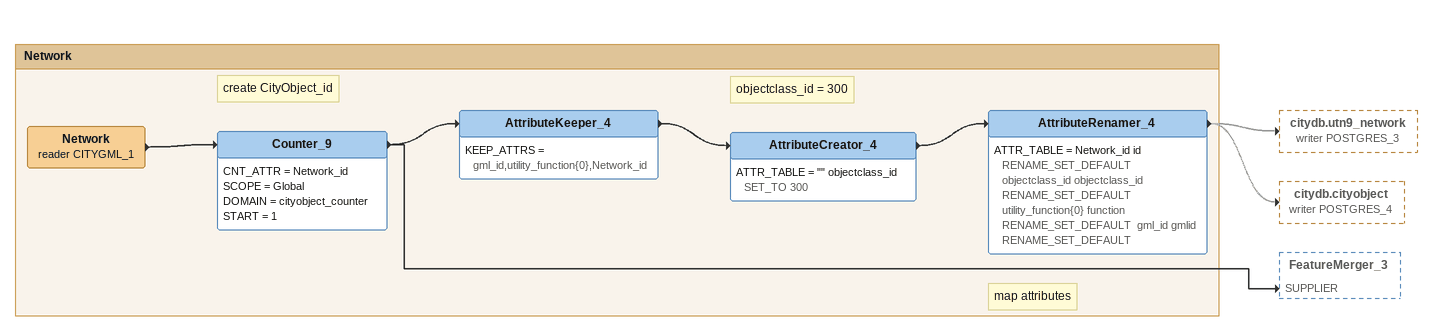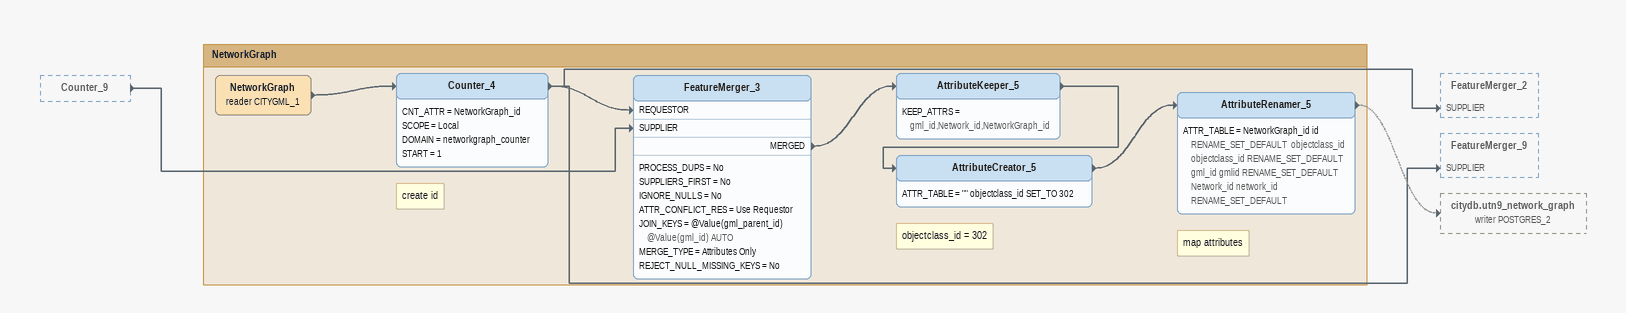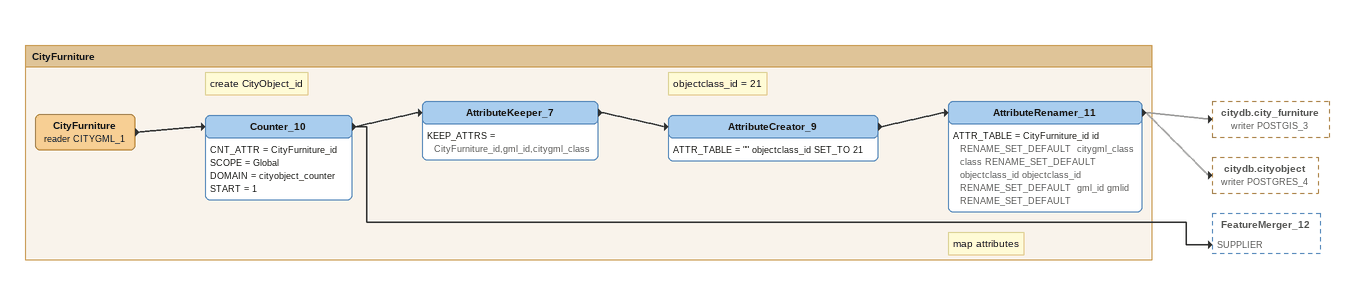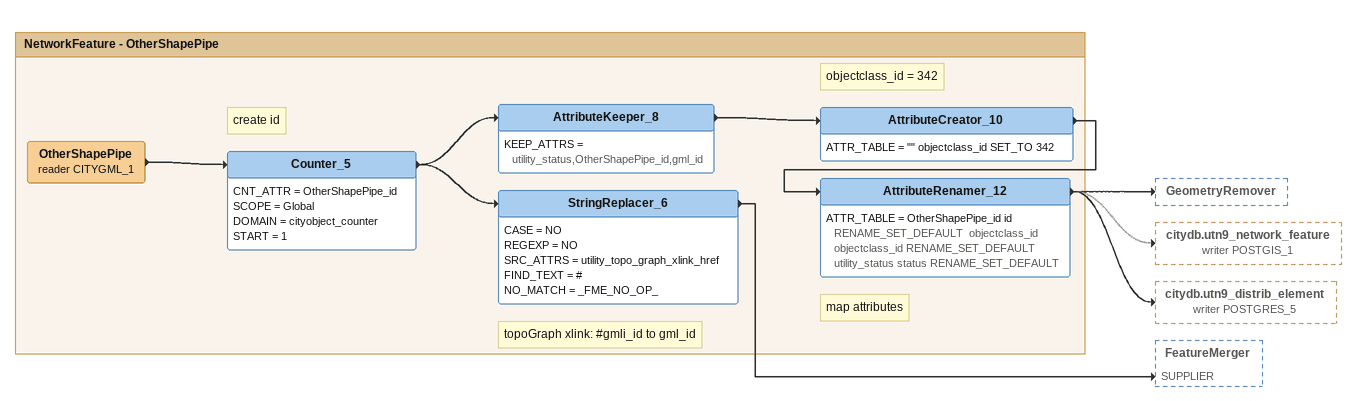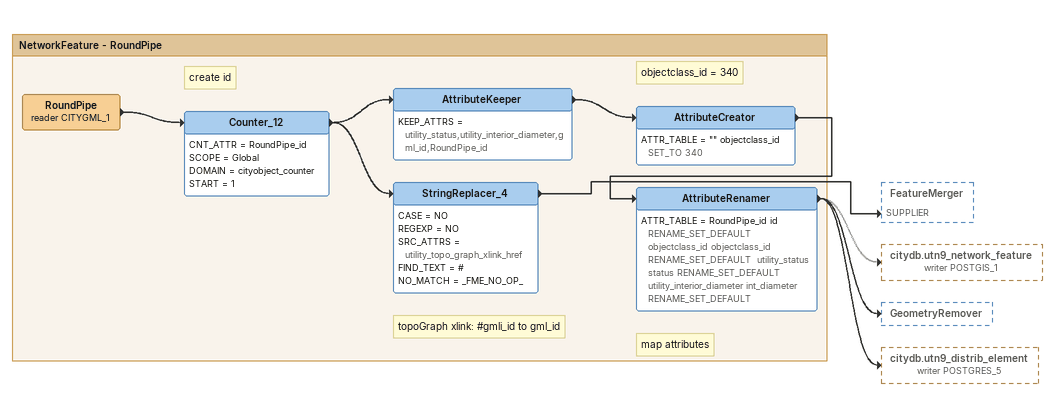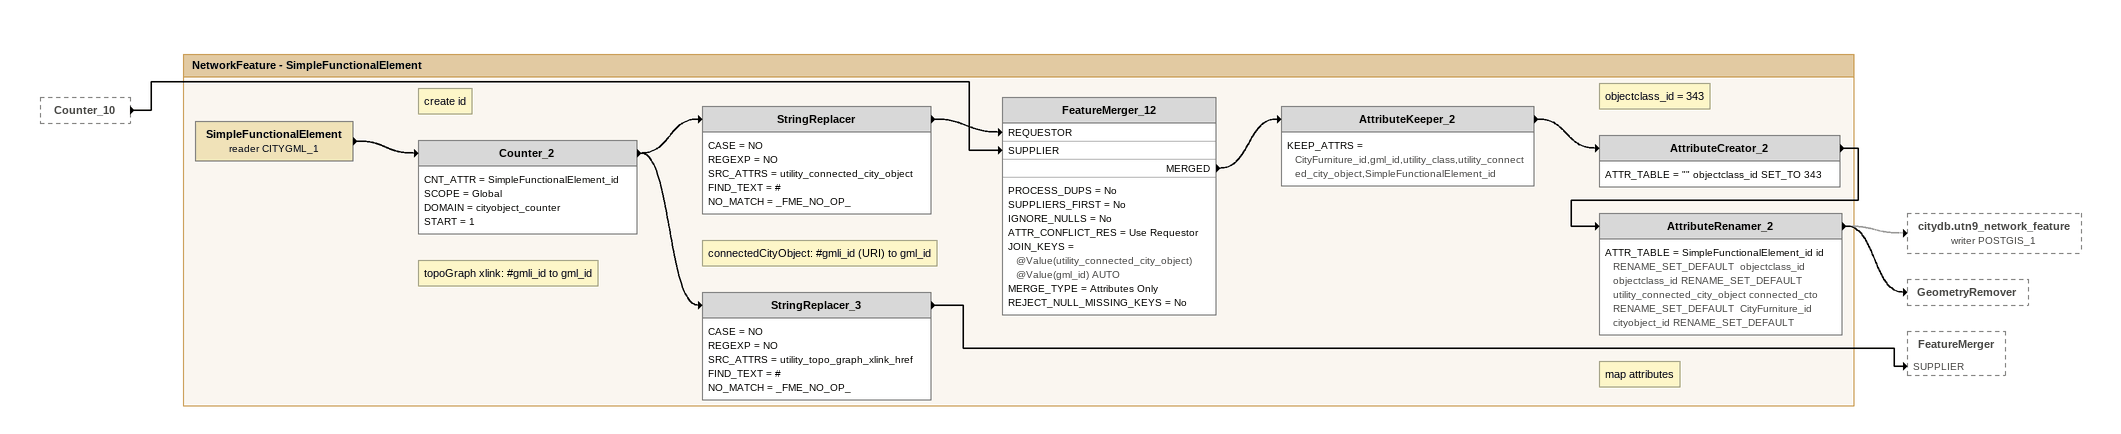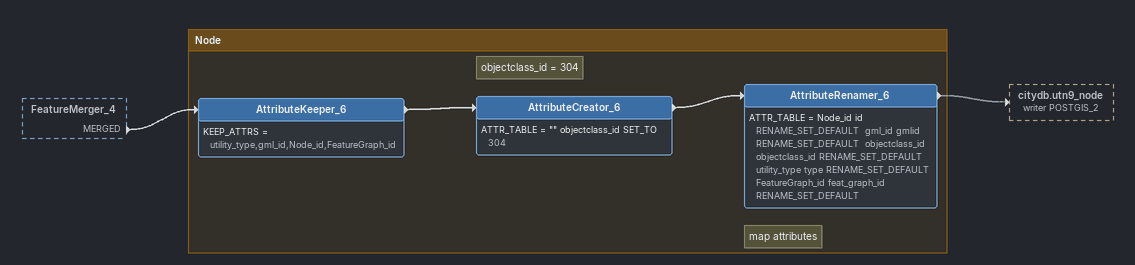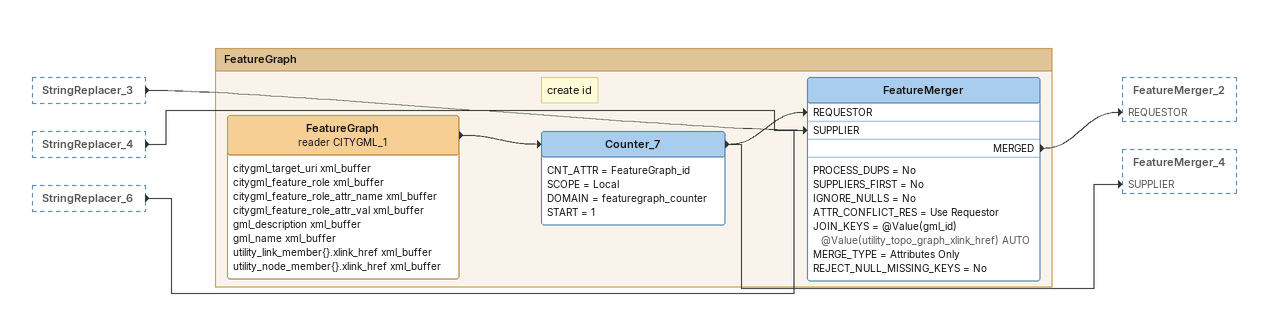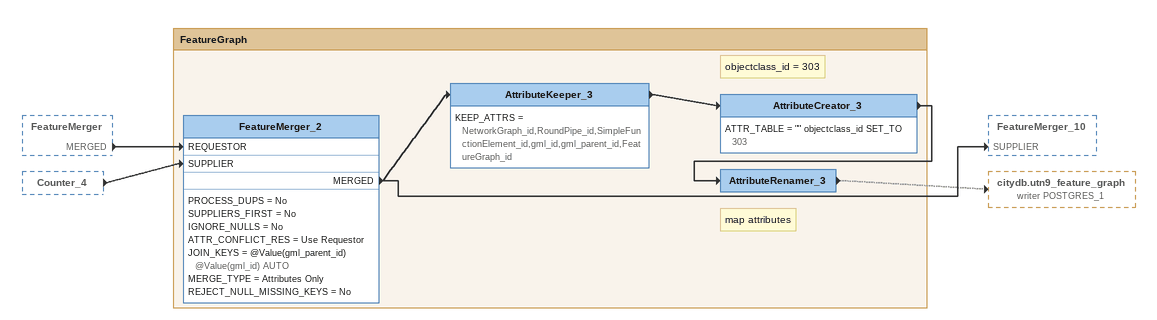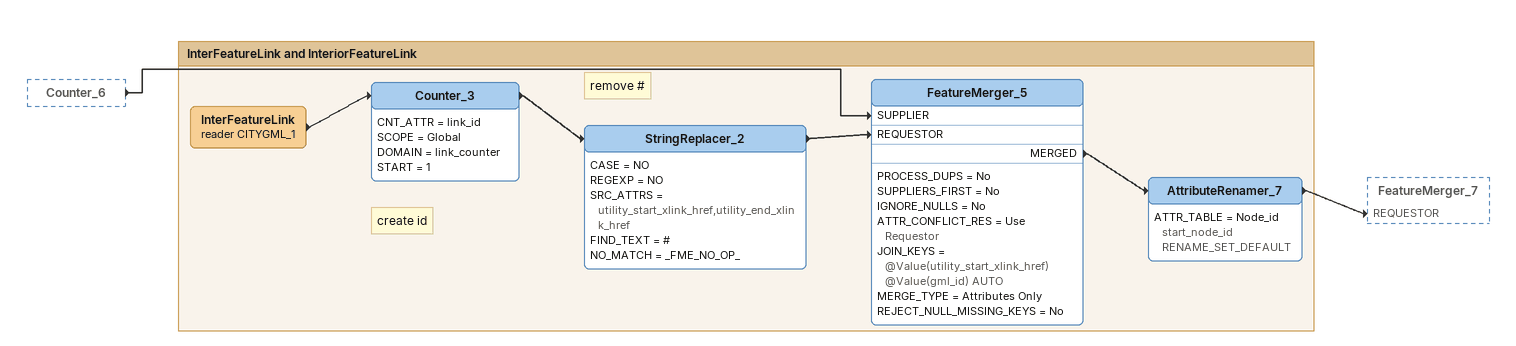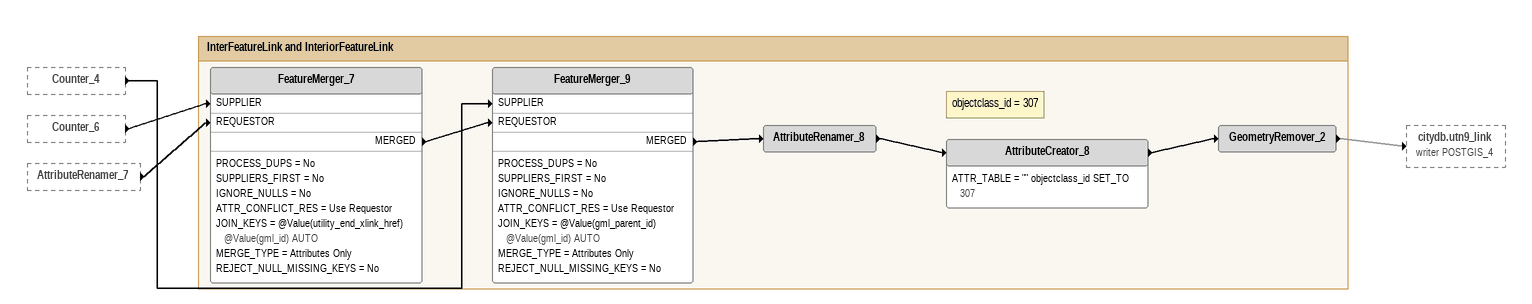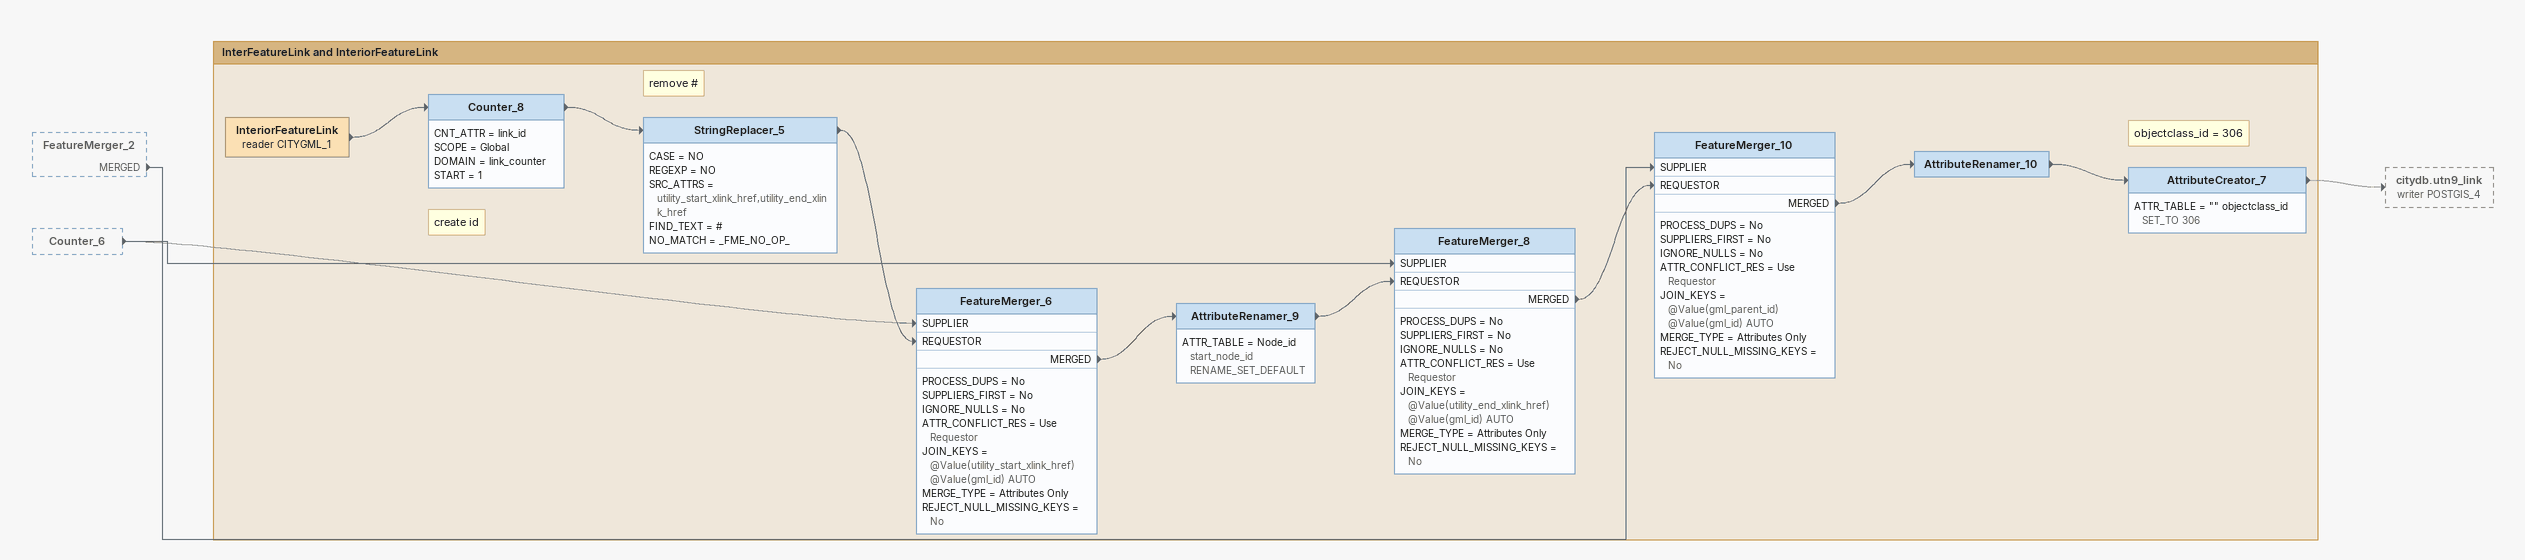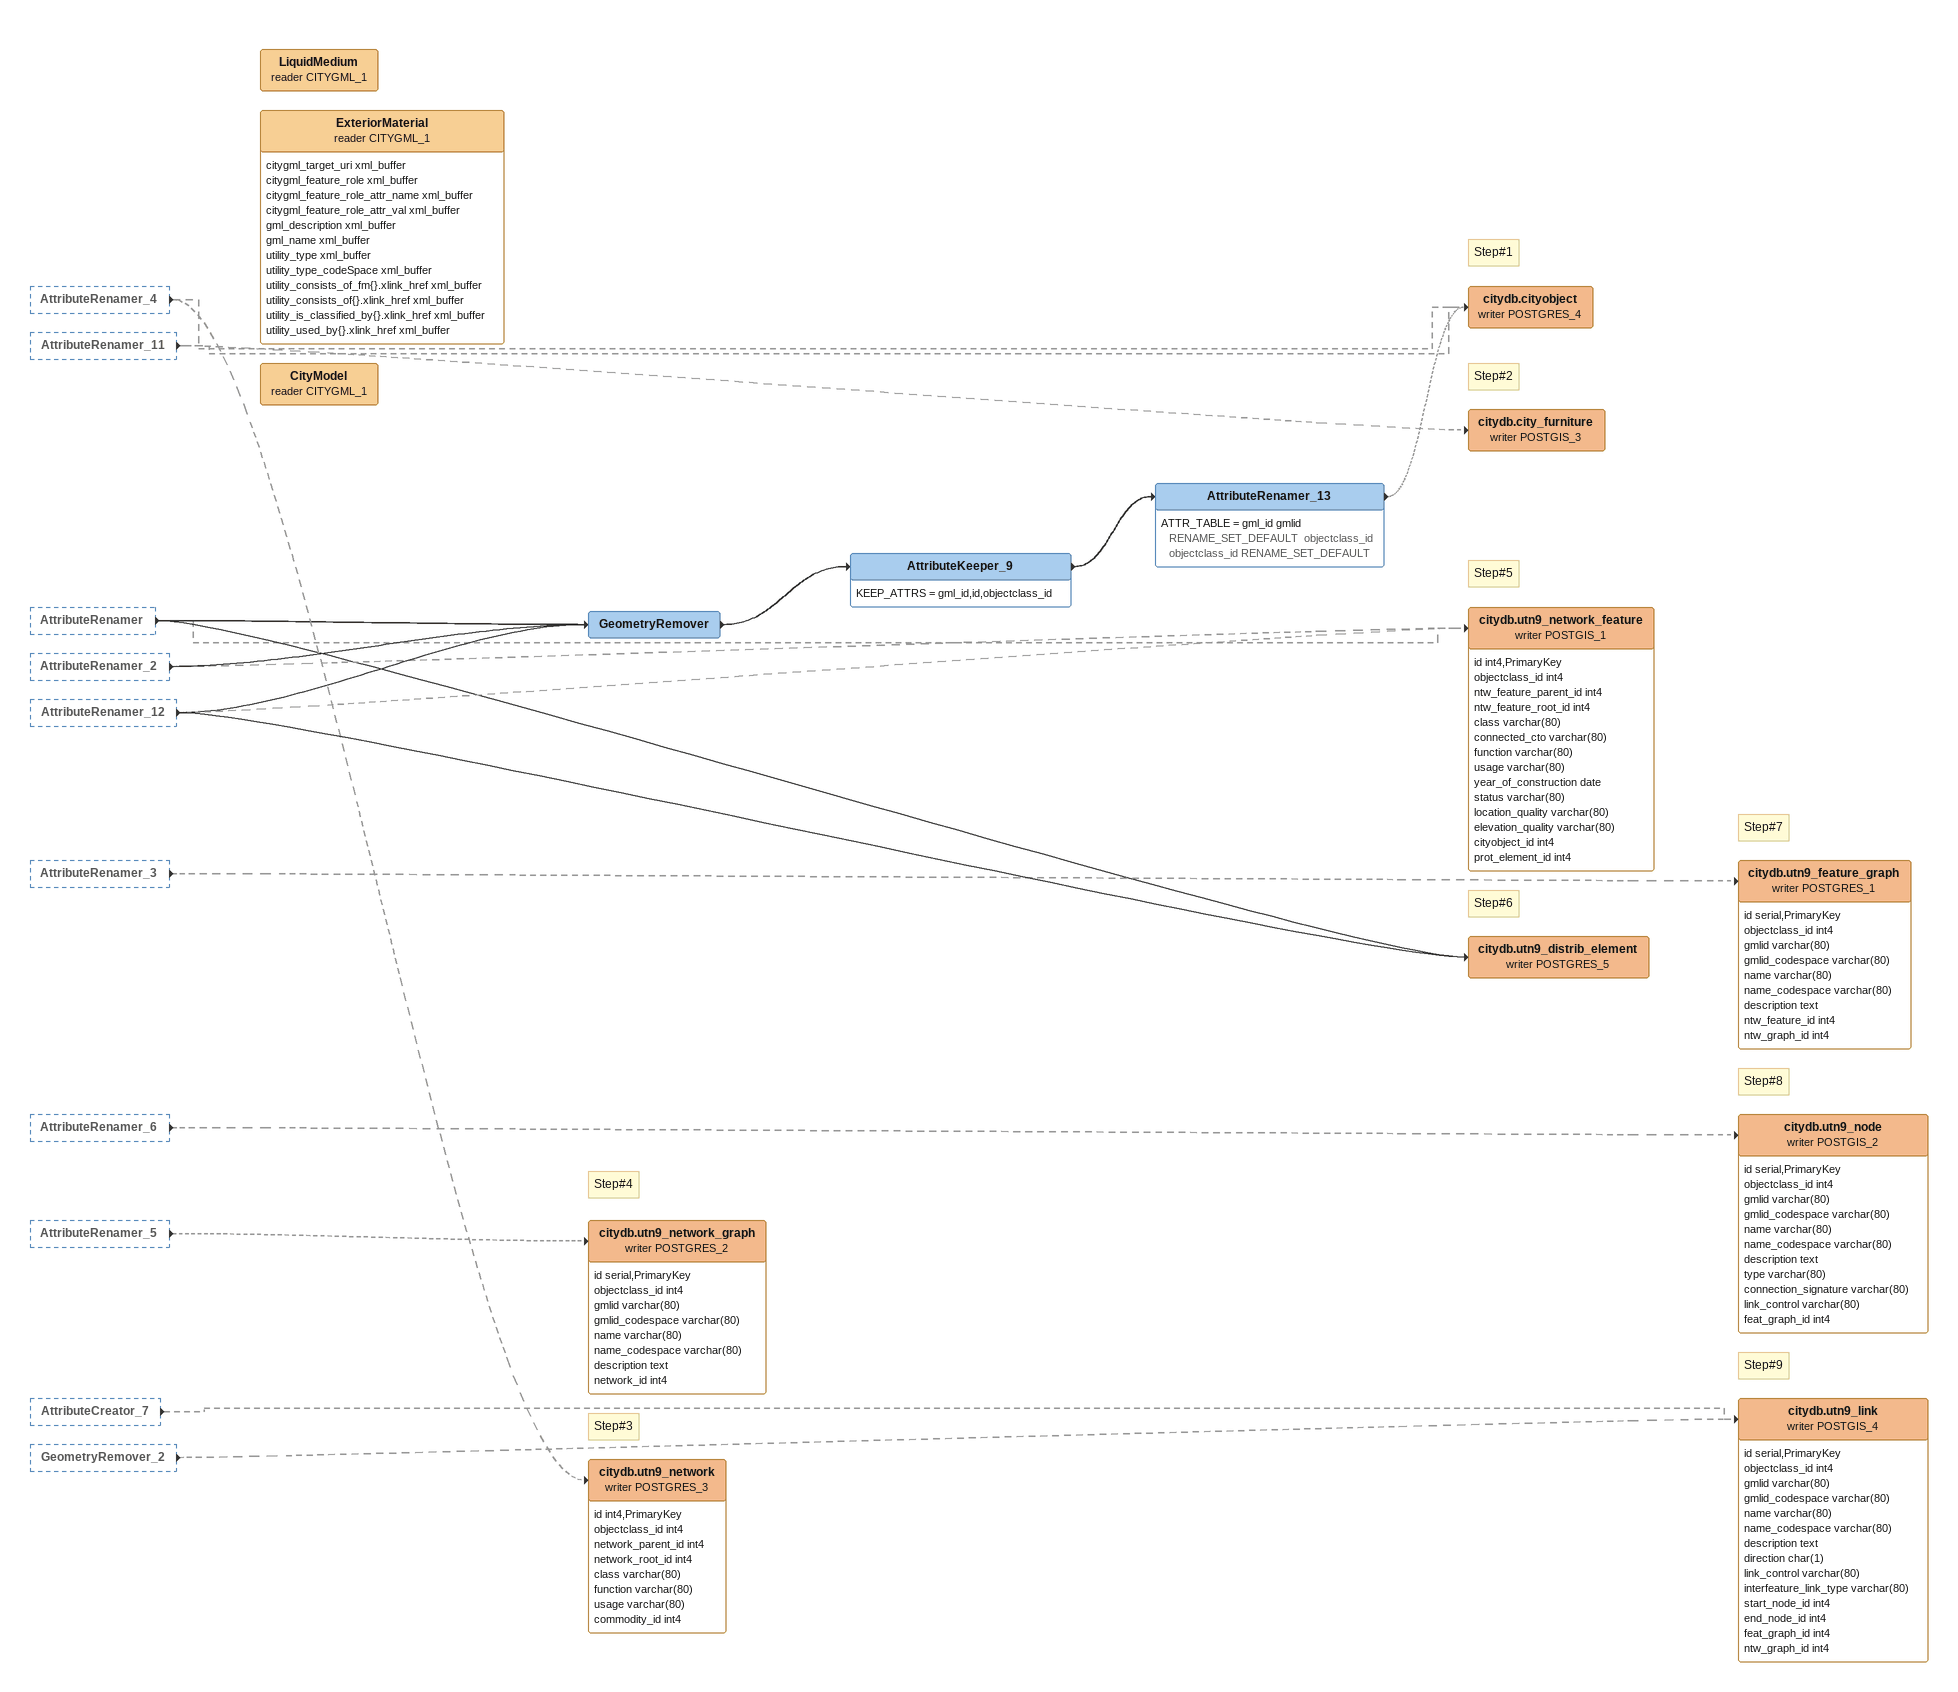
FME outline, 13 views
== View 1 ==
Bookmark: Network
Network (reader CITYGML_1)
    -> Counter_9
Note: create CityObject_id
Counter_9
    CNT_ATTR = Network_id
    SCOPE = Global
    DOMAIN = cityobject_counter
    START = 1
    -> FeatureMerger_3 [SUPPLIER]
    -> AttributeKeeper_4
AttributeKeeper_4
    KEEP_ATTRS = gml_id,utility_function{0},Network_id
    -> AttributeCreator_4
Note: objectclass_id = 300
AttributeCreator_4
    ATTR_TABLE = "" objectclass_id SET_TO 300
    -> AttributeRenamer_4
Note: map attributes
AttributeRenamer_4
    ATTR_TABLE = Network_id id RENAME_SET_DEFAULT  objectclass_id objectclass_id RENAME_SET_DEFAULT  utility_function{0} function RENAME_SET_DEFAULT  gml_id gmlid RENAME_SET_DEFAULT
    -> citydb.utn9_network (writer POSTGRES_3) [off]
    -> citydb.cityobject (writer POSTGRES_4) [off]

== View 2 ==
Counter_9 [outside]
    -> FeatureMerger_3 [SUPPLIER]

Bookmark: NetworkGraph
NetworkGraph (reader CITYGML_1)
    -> Counter_4
Note: create id
Counter_4
    CNT_ATTR = NetworkGraph_id
    SCOPE = Local
    DOMAIN = networkgraph_counter
    START = 1
    -> FeatureMerger_2 [SUPPLIER]
    -> FeatureMerger_3 [REQUESTOR]
    -> FeatureMerger_9 [SUPPLIER]
FeatureMerger_3
    PROCESS_DUPS = No
    SUPPLIERS_FIRST = No
    IGNORE_NULLS = No
    ATTR_CONFLICT_RES = Use Requestor
    JOIN_KEYS = @Value(gml_parent_id) @Value(gml_id) AUTO
    MERGE_TYPE = Attributes Only
    REJECT_NULL_MISSING_KEYS = No
    MERGED -> AttributeKeeper_5
AttributeKeeper_5
    KEEP_ATTRS = gml_id,Network_id,NetworkGraph_id
    -> AttributeCreator_5
Note: objectclass_id = 302
AttributeCreator_5
    ATTR_TABLE = "" objectclass_id SET_TO 302
    -> AttributeRenamer_5
Note: map attributes
AttributeRenamer_5
    ATTR_TABLE = NetworkGraph_id id RENAME_SET_DEFAULT  objectclass_id objectclass_id RENAME_SET_DEFAULT  gml_id gmlid RENAME_SET_DEFAULT  Network_id network_id RENAME_SET_DEFAULT
    -> citydb.utn9_network_graph (writer POSTGRES_2) [off]

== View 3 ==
Bookmark: CityFurniture
CityFurniture (reader CITYGML_1)
    -> Counter_10
Note: create CityObject_id
Counter_10
    CNT_ATTR = CityFurniture_id
    SCOPE = Global
    DOMAIN = cityobject_counter
    START = 1
    -> FeatureMerger_12 [SUPPLIER]
    -> AttributeKeeper_7
AttributeKeeper_7
    KEEP_ATTRS = CityFurniture_id,gml_id,citygml_class
    -> AttributeCreator_9
Note: objectclass_id = 21
AttributeCreator_9
    ATTR_TABLE = "" objectclass_id SET_TO 21
    -> AttributeRenamer_11
Note: map attributes
AttributeRenamer_11
    ATTR_TABLE = CityFurniture_id id RENAME_SET_DEFAULT  citygml_class class RENAME_SET_DEFAULT  objectclass_id objectclass_id RENAME_SET_DEFAULT  gml_id gmlid RENAME_SET_DEFAULT
    -> citydb.city_furniture (writer POSTGIS_3) [off]
    -> citydb.cityobject (writer POSTGRES_4) [off]

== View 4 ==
Bookmark: NetworkFeature - OtherShapePipe
OtherShapePipe (reader CITYGML_1)
    -> Counter_5
Note: create id
Counter_5
    CNT_ATTR = OtherShapePipe_id
    SCOPE = Global
    DOMAIN = cityobject_counter
    START = 1
    -> StringReplacer_6
    -> AttributeKeeper_8
AttributeKeeper_8
    KEEP_ATTRS = utility_status,OtherShapePipe_id,gml_id
    -> AttributeCreator_10
Note: objectclass_id = 342
AttributeCreator_10
    ATTR_TABLE = "" objectclass_id SET_TO 342
    -> AttributeRenamer_12
Note: map attributes
AttributeRenamer_12
    ATTR_TABLE = OtherShapePipe_id id RENAME_SET_DEFAULT  objectclass_id objectclass_id RENAME_SET_DEFAULT  utility_status status RENAME_SET_DEFAULT
    -> GeometryRemover
    -> citydb.utn9_network_feature (writer POSTGIS_1) [off]
    -> citydb.utn9_distrib_element (writer POSTGRES_5)
Note: topoGraph xlink: #gmli_id to gml_id
StringReplacer_6
    CASE = NO
    REGEXP = NO
    SRC_ATTRS = utility_topo_graph_xlink_href
    FIND_TEXT = #
    NO_MATCH = _FME_NO_OP_
    -> FeatureMerger [SUPPLIER]

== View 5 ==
Bookmark: NetworkFeature - RoundPipe
RoundPipe (reader CITYGML_1)
    -> Counter_12
Note: create id
Counter_12
    CNT_ATTR = RoundPipe_id
    SCOPE = Global
    DOMAIN = cityobject_counter
    START = 1
    -> AttributeKeeper
    -> StringReplacer_4
AttributeKeeper
    KEEP_ATTRS = utility_status,utility_interior_diameter,gml_id,RoundPipe_id
    -> AttributeCreator
Note: objectclass_id = 340
AttributeCreator
    ATTR_TABLE = "" objectclass_id SET_TO 340
    -> AttributeRenamer
Note: map attributes
AttributeRenamer
    ATTR_TABLE = RoundPipe_id id RENAME_SET_DEFAULT  objectclass_id objectclass_id RENAME_SET_DEFAULT  utility_status status RENAME_SET_DEFAULT  utility_interior_diameter int_diameter RENAME_SET_DEFAULT
    -> citydb.utn9_network_feature (writer POSTGIS_1) [off]
    -> GeometryRemover
    -> citydb.utn9_distrib_element (writer POSTGRES_5)
Note: topoGraph xlink: #gmli_id to gml_id
StringReplacer_4
    CASE = NO
    REGEXP = NO
    SRC_ATTRS = utility_topo_graph_xlink_href
    FIND_TEXT = #
    NO_MATCH = _FME_NO_OP_
    -> FeatureMerger [SUPPLIER]

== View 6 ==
Counter_10 [outside]
    -> FeatureMerger_12 [SUPPLIER]

Bookmark: NetworkFeature - SimpleFunctionalElement
SimpleFunctionalElement (reader CITYGML_1)
    -> Counter_2
Note: create id
Counter_2
    CNT_ATTR = SimpleFunctionalElement_id
    SCOPE = Global
    DOMAIN = cityobject_counter
    START = 1
    -> StringReplacer_3
    -> StringReplacer
Note: connectedCityObject: #gmli_id (URI) to gml_id
StringReplacer
    CASE = NO
    REGEXP = NO
    SRC_ATTRS = utility_connected_city_object
    FIND_TEXT = #
    NO_MATCH = _FME_NO_OP_
    -> FeatureMerger_12 [REQUESTOR]
Note: topoGraph xlink: #gmli_id to gml_id
StringReplacer_3
    CASE = NO
    REGEXP = NO
    SRC_ATTRS = utility_topo_graph_xlink_href
    FIND_TEXT = #
    NO_MATCH = _FME_NO_OP_
    -> FeatureMerger [SUPPLIER]
FeatureMerger_12
    PROCESS_DUPS = No
    SUPPLIERS_FIRST = No
    IGNORE_NULLS = No
    ATTR_CONFLICT_RES = Use Requestor
    JOIN_KEYS = @Value(utility_connected_city_object) @Value(gml_id) AUTO
    MERGE_TYPE = Attributes Only
    REJECT_NULL_MISSING_KEYS = No
    MERGED -> AttributeKeeper_2
AttributeKeeper_2
    KEEP_ATTRS = CityFurniture_id,gml_id,utility_class,utility_connected_city_object,SimpleFunctionalElement_id
    -> AttributeCreator_2
Note: objectclass_id = 343
AttributeCreator_2
    ATTR_TABLE = "" objectclass_id SET_TO 343
    -> AttributeRenamer_2
Note: map attributes
AttributeRenamer_2
    ATTR_TABLE = SimpleFunctionalElement_id id RENAME_SET_DEFAULT  objectclass_id objectclass_id RENAME_SET_DEFAULT  utility_connected_city_object connected_cto RENAME_SET_DEFAULT  CityFurniture_id cityobject_id RENAME_SET_DEFAULT
    -> citydb.utn9_network_feature (writer POSTGIS_1) [off]
    -> GeometryRemover

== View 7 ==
FeatureMerger_4 [outside]
    MERGED -> AttributeKeeper_6

Bookmark: Node
AttributeKeeper_6
    KEEP_ATTRS = utility_type,gml_id,Node_id,FeatureGraph_id
    -> AttributeCreator_6
Note: objectclass_id = 304
AttributeCreator_6
    ATTR_TABLE = "" objectclass_id SET_TO 304
    -> AttributeRenamer_6
Note: map attributes
AttributeRenamer_6
    ATTR_TABLE = Node_id id RENAME_SET_DEFAULT  gml_id gmlid RENAME_SET_DEFAULT  objectclass_id objectclass_id RENAME_SET_DEFAULT  utility_type type RENAME_SET_DEFAULT  FeatureGraph_id feat_graph_id RENAME_SET_DEFAULT
    -> citydb.utn9_node (writer POSTGIS_2) [off]

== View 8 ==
StringReplacer_3 [outside]
    -> FeatureMerger [SUPPLIER]
StringReplacer_4 [outside]
    -> FeatureMerger [SUPPLIER]
StringReplacer_6 [outside]
    -> FeatureMerger [SUPPLIER]

Bookmark: FeatureGraph
FeatureGraph (reader CITYGML_1)
    attributes: citygml_target_uri xml_buffer, citygml_feature_role xml_buffer, citygml_feature_role_attr_name xml_buffer, citygml_feature_role_attr_val xml_buffer, gml_description xml_buffer, gml_name xml_buffer, utility_link_member{}.xlink_href xml_buffer, utility_node_member{}.xlink_href xml_buffer
    -> Counter_7
Note: create id
Counter_7
    CNT_ATTR = FeatureGraph_id
    SCOPE = Local
    DOMAIN = featuregraph_counter
    START = 1
    -> FeatureMerger [REQUESTOR]
    -> FeatureMerger_4 [SUPPLIER]
FeatureMerger
    PROCESS_DUPS = No
    SUPPLIERS_FIRST = No
    IGNORE_NULLS = No
    ATTR_CONFLICT_RES = Use Requestor
    JOIN_KEYS = @Value(gml_id) @Value(utility_topo_graph_xlink_href) AUTO
    MERGE_TYPE = Attributes Only
    REJECT_NULL_MISSING_KEYS = No
    MERGED -> FeatureMerger_2 [REQUESTOR]

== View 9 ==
FeatureMerger [outside]
    MERGED -> FeatureMerger_2 [REQUESTOR]
Counter_4 [outside]
    -> FeatureMerger_2 [SUPPLIER]

Bookmark: FeatureGraph
FeatureMerger_2
    PROCESS_DUPS = No
    SUPPLIERS_FIRST = No
    IGNORE_NULLS = No
    ATTR_CONFLICT_RES = Use Requestor
    JOIN_KEYS = @Value(gml_parent_id) @Value(gml_id) AUTO
    MERGE_TYPE = Attributes Only
    REJECT_NULL_MISSING_KEYS = No
    MERGED -> AttributeKeeper_3
    MERGED -> FeatureMerger_10 [SUPPLIER]
AttributeKeeper_3
    KEEP_ATTRS = NetworkGraph_id,RoundPipe_id,SimpleFunctionElement_id,gml_id,gml_parent_id,FeatureGraph_id
    -> AttributeCreator_3
Note: objectclass_id = 303
AttributeCreator_3
    ATTR_TABLE = "" objectclass_id SET_TO 303
    -> AttributeRenamer_3
Note: map attributes
AttributeRenamer_3
    -> citydb.utn9_feature_graph (writer POSTGRES_1) [off]

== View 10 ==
Counter_6 [outside]
    -> FeatureMerger_5 [SUPPLIER]

Bookmark: InterFeatureLink and InteriorFeatureLink
InterFeatureLink (reader CITYGML_1)
    -> Counter_3
Note: create id
Counter_3
    CNT_ATTR = link_id
    SCOPE = Global
    DOMAIN = link_counter
    START = 1
    -> StringReplacer_2
Note: remove #
StringReplacer_2
    CASE = NO
    REGEXP = NO
    SRC_ATTRS = utility_start_xlink_href,utility_end_xlink_href
    FIND_TEXT = #
    NO_MATCH = _FME_NO_OP_
    -> FeatureMerger_5 [REQUESTOR]
FeatureMerger_5
    PROCESS_DUPS = No
    SUPPLIERS_FIRST = No
    IGNORE_NULLS = No
    ATTR_CONFLICT_RES = Use Requestor
    JOIN_KEYS = @Value(utility_start_xlink_href) @Value(gml_id) AUTO
    MERGE_TYPE = Attributes Only
    REJECT_NULL_MISSING_KEYS = No
    MERGED -> AttributeRenamer_7
AttributeRenamer_7
    ATTR_TABLE = Node_id start_node_id RENAME_SET_DEFAULT
    -> FeatureMerger_7 [REQUESTOR]

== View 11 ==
Counter_4 [outside]
    -> FeatureMerger_9 [SUPPLIER]
Counter_6 [outside]
    -> FeatureMerger_7 [SUPPLIER]
AttributeRenamer_7 [outside]
    -> FeatureMerger_7 [REQUESTOR]

Bookmark: InterFeatureLink and InteriorFeatureLink
FeatureMerger_7
    PROCESS_DUPS = No
    SUPPLIERS_FIRST = No
    IGNORE_NULLS = No
    ATTR_CONFLICT_RES = Use Requestor
    JOIN_KEYS = @Value(utility_end_xlink_href) @Value(gml_id) AUTO
    MERGE_TYPE = Attributes Only
    REJECT_NULL_MISSING_KEYS = No
    MERGED -> FeatureMerger_9 [REQUESTOR]
FeatureMerger_9
    PROCESS_DUPS = No
    SUPPLIERS_FIRST = No
    IGNORE_NULLS = No
    ATTR_CONFLICT_RES = Use Requestor
    JOIN_KEYS = @Value(gml_parent_id) @Value(gml_id) AUTO
    MERGE_TYPE = Attributes Only
    REJECT_NULL_MISSING_KEYS = No
    MERGED -> AttributeRenamer_8
AttributeRenamer_8
    -> AttributeCreator_8
Note: objectclass_id = 307
AttributeCreator_8
    ATTR_TABLE = "" objectclass_id SET_TO 307
    -> GeometryRemover_2
GeometryRemover_2
    -> citydb.utn9_link (writer POSTGIS_4) [off]

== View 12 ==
FeatureMerger_2 [outside]
    MERGED -> FeatureMerger_10 [SUPPLIER]
Counter_6 [outside]
    -> FeatureMerger_6 [SUPPLIER]
    -> FeatureMerger_8 [SUPPLIER]

Bookmark: InterFeatureLink and InteriorFeatureLink
InteriorFeatureLink (reader CITYGML_1)
    -> Counter_8
Note: create id
Counter_8
    CNT_ATTR = link_id
    SCOPE = Global
    DOMAIN = link_counter
    START = 1
    -> StringReplacer_5
Note: remove #
StringReplacer_5
    CASE = NO
    REGEXP = NO
    SRC_ATTRS = utility_start_xlink_href,utility_end_xlink_href
    FIND_TEXT = #
    NO_MATCH = _FME_NO_OP_
    -> FeatureMerger_6 [REQUESTOR]
FeatureMerger_6
    PROCESS_DUPS = No
    SUPPLIERS_FIRST = No
    IGNORE_NULLS = No
    ATTR_CONFLICT_RES = Use Requestor
    JOIN_KEYS = @Value(utility_start_xlink_href) @Value(gml_id) AUTO
    MERGE_TYPE = Attributes Only
    REJECT_NULL_MISSING_KEYS = No
    MERGED -> AttributeRenamer_9
AttributeRenamer_9
    ATTR_TABLE = Node_id start_node_id RENAME_SET_DEFAULT
    -> FeatureMerger_8 [REQUESTOR]
FeatureMerger_8
    PROCESS_DUPS = No
    SUPPLIERS_FIRST = No
    IGNORE_NULLS = No
    ATTR_CONFLICT_RES = Use Requestor
    JOIN_KEYS = @Value(utility_end_xlink_href) @Value(gml_id) AUTO
    MERGE_TYPE = Attributes Only
    REJECT_NULL_MISSING_KEYS = No
    MERGED -> FeatureMerger_10 [REQUESTOR]
FeatureMerger_10
    PROCESS_DUPS = No
    SUPPLIERS_FIRST = No
    IGNORE_NULLS = No
    ATTR_CONFLICT_RES = Use Requestor
    JOIN_KEYS = @Value(gml_parent_id) @Value(gml_id) AUTO
    MERGE_TYPE = Attributes Only
    REJECT_NULL_MISSING_KEYS = No
    MERGED -> AttributeRenamer_10
AttributeRenamer_10
    -> AttributeCreator_7
Note: objectclass_id = 306
AttributeCreator_7
    ATTR_TABLE = "" objectclass_id SET_TO 306
    -> citydb.utn9_link (writer POSTGIS_4) [off]

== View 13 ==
AttributeRenamer_4 [outside]
    -> citydb.utn9_network (writer POSTGRES_3) [off]
    -> citydb.cityobject (writer POSTGRES_4) [off]
AttributeRenamer_11 [outside]
    -> citydb.city_furniture (writer POSTGIS_3) [off]
    -> citydb.cityobject (writer POSTGRES_4) [off]
AttributeRenamer [outside]
    -> citydb.utn9_network_feature (writer POSTGIS_1) [off]
    -> GeometryRemover
    -> citydb.utn9_distrib_element (writer POSTGRES_5)
AttributeRenamer_2 [outside]
    -> citydb.utn9_network_feature (writer POSTGIS_1) [off]
    -> GeometryRemover
AttributeRenamer_12 [outside]
    -> GeometryRemover
    -> citydb.utn9_network_feature (writer POSTGIS_1) [off]
    -> citydb.utn9_distrib_element (writer POSTGRES_5)
AttributeRenamer_3 [outside]
    -> citydb.utn9_feature_graph (writer POSTGRES_1) [off]
AttributeRenamer_6 [outside]
    -> citydb.utn9_node (writer POSTGIS_2) [off]
AttributeRenamer_5 [outside]
    -> citydb.utn9_network_graph (writer POSTGRES_2) [off]
AttributeCreator_7 [outside]
    -> citydb.utn9_link (writer POSTGIS_4) [off]
GeometryRemover_2 [outside]
    -> citydb.utn9_link (writer POSTGIS_4) [off]
LiquidMedium (reader CITYGML_1)
ExteriorMaterial (reader CITYGML_1)
    attributes: citygml_target_uri xml_buffer, citygml_feature_role xml_buffer, citygml_feature_role_attr_name xml_buffer, citygml_feature_role_attr_val xml_buffer, gml_description xml_buffer, gml_name xml_buffer, utility_type xml_buffer, utility_type_codeSpace xml_buffer, utility_consists_of_fm{}.xlink_href xml_buffer, utility_consists_of{}.xlink_href xml_buffer, utility_is_classified_by{}.xlink_href xml_buffer, utility_used_by{}.xlink_href xml_buffer
CityModel (reader CITYGML_1)
Note: Step#6
citydb.utn9_distrib_element (writer POSTGRES_5)
Note: Step#8
citydb.utn9_node (writer POSTGIS_2)
    attributes: id serial,PrimaryKey, objectclass_id int4, gmlid varchar(80), gmlid_codespace varchar(80), name varchar(80), name_codespace varchar(80), description text, type varchar(80), connection_signature varchar(80), link_control varchar(80), feat_graph_id int4
Note: Step#7
citydb.utn9_feature_graph (writer POSTGRES_1)
    attributes: id serial,PrimaryKey, objectclass_id int4, gmlid varchar(80), gmlid_codespace varchar(80), name varchar(80), name_codespace varchar(80), description text, ntw_feature_id int4, ntw_graph_id int4
Note: Step#9
citydb.utn9_link (writer POSTGIS_4)
    attributes: id serial,PrimaryKey, objectclass_id int4, gmlid varchar(80), gmlid_codespace varchar(80), name varchar(80), name_codespace varchar(80), description text, direction char(1), link_control varchar(80), interfeature_link_type varchar(80), start_node_id int4, end_node_id int4, feat_graph_id int4, ntw_graph_id int4
Note: Step#4
citydb.utn9_network_graph (writer POSTGRES_2)
    attributes: id serial,PrimaryKey, objectclass_id int4, gmlid varchar(80), gmlid_codespace varchar(80), name varchar(80), name_codespace varchar(80), description text, network_id int4
Note: Step#3
citydb.utn9_network (writer POSTGRES_3)
    attributes: id int4,PrimaryKey, objectclass_id int4, network_parent_id int4, network_root_id int4, class varchar(80), function varchar(80), usage varchar(80), commodity_id int4
Note: Step#2
citydb.city_furniture (writer POSTGIS_3)
Note: Step#5
citydb.utn9_network_feature (writer POSTGIS_1)
    attributes: id int4,PrimaryKey, objectclass_id int4, ntw_feature_parent_id int4, ntw_feature_root_id int4, class varchar(80), connected_cto varchar(80), function varchar(80), usage varchar(80), year_of_construction date, status varchar(80), location_quality varchar(80), elevation_quality varchar(80), cityobject_id int4, prot_element_id int4
GeometryRemover
    -> AttributeKeeper_9
AttributeKeeper_9
    KEEP_ATTRS = gml_id,id,objectclass_id
    -> AttributeRenamer_13
AttributeRenamer_13
    ATTR_TABLE = gml_id gmlid RENAME_SET_DEFAULT  objectclass_id objectclass_id RENAME_SET_DEFAULT
    -> citydb.cityobject (writer POSTGRES_4) [off]
Note: Step#1
citydb.cityobject (writer POSTGRES_4)
